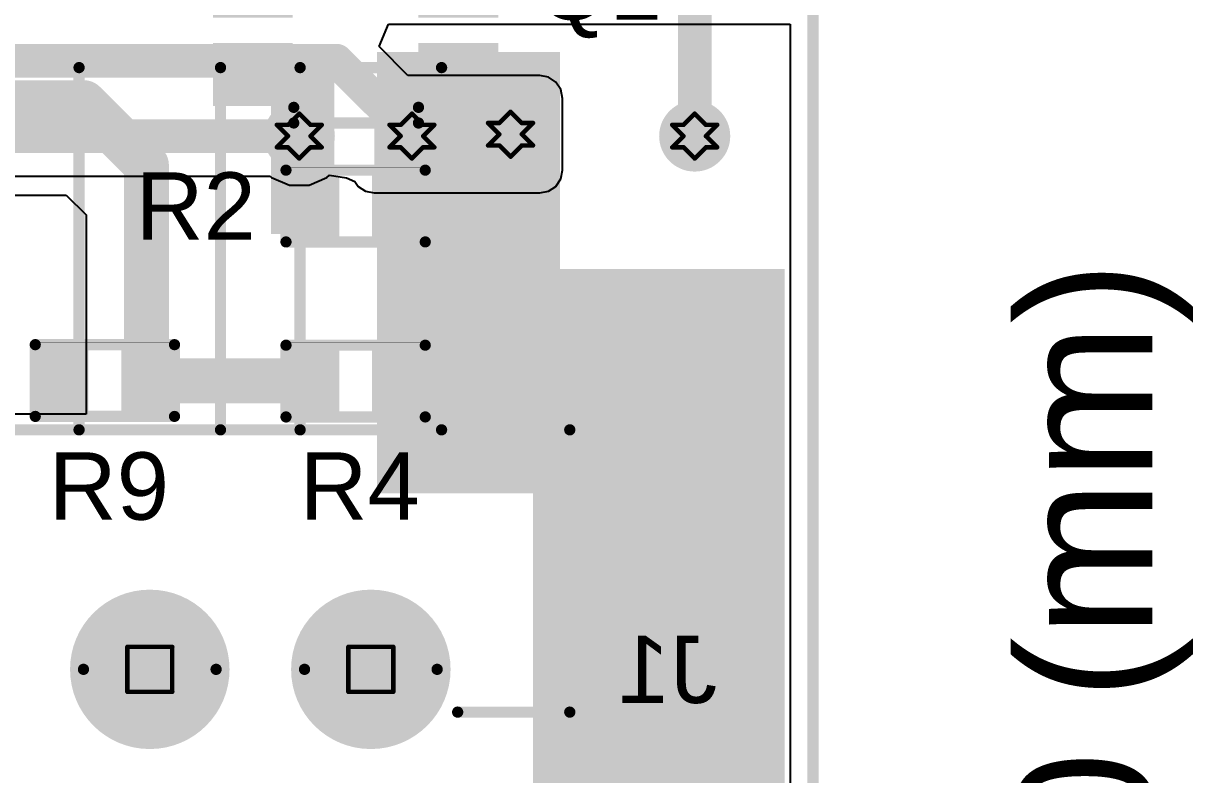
# Model space of a CAD drawing. Header units: inches. Extents: x -3 to 177, y -3 to 56.
# Drawn here: x 13.57 to 26.78, y 7.81 to 16.31 of the extents above; entities that cross this region are included whole.
import ezdxf

# ---------------------------------------------------------------- set-up
doc = ezdxf.new("R2010")
doc.units = ezdxf.units.IN
for name, color, linetype in [('Board Outline', 216, 'Continuous'), ('Bottom Layer', 5, 'Continuous'), ('Bottom Overlay', 54, 'Continuous'), ('Bottom Solder', 6, 'Continuous'), ('Dimension', 6, 'Continuous'), ('Drill Drawing', 1, 'Continuous'), ('Multi-Layer', 9, 'Continuous'), ('Pad Holes', 156, 'Continuous'), ('Top Layer', 1, 'Continuous'), ('Top Overlay', 2, 'Continuous'), ('Top Paste', 8, 'Continuous'), ('Top Solder', 216, 'Continuous'), ('Via Holes', 16, 'Continuous')]:
    doc.layers.add(name, color=color, linetype=linetype)
doc.styles.add('Arial', font='', dxfattribs={"height": 0.2})
doc.styles.get('Arial').set_extended_font_data('Arial')

# ---------------------------------------------------------------- blocks, each defined once
blk = doc.blocks.new('6_TSOP__3')
at = {"layer": 'Top Layer'}
for points in [[(-0.813, 1.255), (-0.813, 0.747), (-1.512, 0.747), (-1.512, 1.255)], [(1.512, 1.255), (1.512, 0.747), (0.813, 0.747), (0.813, 1.255)], [(-0.813, 0.254), (-0.813, -0.254), (-1.512, -0.254), (-1.512, 0.254)], [(1.512, 0.254), (1.512, -0.254), (0.813, -0.254), (0.813, 0.254)], [(-0.813, -0.747), (-0.813, -1.255), (-1.512, -1.255), (-1.512, -0.747)], [(1.512, -0.747), (1.512, -1.255), (0.813, -1.255), (0.813, -0.747)]]:
    blk.add_hatch(color=1, dxfattribs=at).paths.add_polyline_path(points)
at = {"layer": 'Top Paste'}
for points in [[(-0.813, 1.255), (-0.813, 0.747), (-1.512, 0.747), (-1.512, 1.255)], [(1.512, 1.255), (1.512, 0.747), (0.813, 0.747), (0.813, 1.255)], [(-0.813, 0.254), (-0.813, -0.254), (-1.512, -0.254), (-1.512, 0.254)], [(1.512, 0.254), (1.512, -0.254), (0.813, -0.254), (0.813, 0.254)], [(-0.813, -0.747), (-0.813, -1.255), (-1.512, -1.255), (-1.512, -0.747)], [(1.512, -0.747), (1.512, -1.255), (0.813, -1.255), (0.813, -0.747)]]:
    blk.add_hatch(color=8, dxfattribs=at).paths.add_polyline_path(points)
at = {"layer": 'Top Solder'}
for points in [[(-0.711, 1.357), (-0.711, 0.645), (-1.614, 0.645), (-1.614, 1.357)], [(1.614, 1.357), (1.614, 0.645), (0.711, 0.645), (0.711, 1.357)], [(-0.711, 0.356), (-0.711, -0.356), (-1.614, -0.356), (-1.614, 0.356)], [(1.614, 0.356), (1.614, -0.356), (0.711, -0.356), (0.711, 0.356)], [(-0.711, -0.645), (-0.711, -1.357), (-1.614, -1.357), (-1.614, -0.645)], [(1.614, -0.645), (1.614, -1.357), (0.711, -1.357), (0.711, -0.645)]]:
    blk.add_hatch(color=216, dxfattribs=at).paths.add_polyline_path(points)
at = {"layer": 'Top Overlay'}
for points in [[(-0.7, 1.549, 0.127, 0.127, 0), (0.711, 1.549, 0.127, 0.127, 0)], [(-0.7, 1.372, 0.127, 0.127, 0), (-0.7, 1.549, 0.127, 0.127, 0)], [(0.711, 1.372, 0.127, 0.127, 0), (0.711, 1.549, 0.127, 0.127, 0)], [(-1.803, 0.889, 0.127, 0.127, 0), (-1.803, 1.143, 0.127, 0.127, 0)], [(-1.803, 1.143, 0.127, 0.127, 0), (-1.676, 1.016, 0.127, 0.127, 0)], [(-1.803, 0.889, 0.127, 0.127, 0), (-1.676, 1.016, 0.127, 0.127, 0)], [(-0.7, -1.549, 0.127, 0.127, 0), (-0.7, -1.372, 0.127, 0.127, 0)], [(0.711, -1.549, 0.127, 0.127, 0), (0.711, -1.372, 0.127, 0.127, 0)], [(-0.7, -1.549, 0.127, 0.127, 0), (0.711, -1.549, 0.127, 0.127, 0)]]:
    blk.add_lwpolyline(points, format="xyseb", dxfattribs=at)
for points in [[(-0.731, 1.549, 0.0635, 0.0635, 1), (-0.668, 1.549, 0.0635, 0.0635, 1)], [(-0.731, 1.549, 0.0635, 0.0635, 1), (-0.668, 1.549, 0.0635, 0.0635, 1)], [(0.679, 1.549, 0.0635, 0.0635, 1), (0.743, 1.549, 0.0635, 0.0635, 1)], [(0.679, 1.549, 0.0635, 0.0635, 1), (0.743, 1.549, 0.0635, 0.0635, 1)], [(-0.731, 1.372, 0.0635, 0.0635, 1), (-0.668, 1.372, 0.0635, 0.0635, 1)], [(0.679, 1.372, 0.0635, 0.0635, 1), (0.743, 1.372, 0.0635, 0.0635, 1)], [(-1.835, 1.143, 0.0635, 0.0635, 1), (-1.772, 1.143, 0.0635, 0.0635, 1)], [(-1.835, 1.143, 0.0635, 0.0635, 1), (-1.772, 1.143, 0.0635, 0.0635, 1)], [(-1.708, 1.016, 0.0635, 0.0635, 1), (-1.645, 1.016, 0.0635, 0.0635, 1)], [(-1.708, 1.016, 0.0635, 0.0635, 1), (-1.645, 1.016, 0.0635, 0.0635, 1)], [(-1.835, 0.889, 0.0635, 0.0635, 1), (-1.772, 0.889, 0.0635, 0.0635, 1)], [(-1.835, 0.889, 0.0635, 0.0635, 1), (-1.772, 0.889, 0.0635, 0.0635, 1)], [(-0.731, -1.372, 0.0635, 0.0635, 1), (-0.668, -1.372, 0.0635, 0.0635, 1)], [(0.679, -1.372, 0.0635, 0.0635, 1), (0.743, -1.372, 0.0635, 0.0635, 1)], [(-0.731, -1.549, 0.0635, 0.0635, 1), (-0.668, -1.549, 0.0635, 0.0635, 1)], [(-0.731, -1.549, 0.0635, 0.0635, 1), (-0.668, -1.549, 0.0635, 0.0635, 1)], [(0.679, -1.549, 0.0635, 0.0635, 1), (0.743, -1.549, 0.0635, 0.0635, 1)], [(0.679, -1.549, 0.0635, 0.0635, 1), (0.743, -1.549, 0.0635, 0.0635, 1)]]:
    blk.add_lwpolyline(points, format="xyseb", close=True, dxfattribs=at)
blk = doc.blocks.new('R___0402_11')
at = {"layer": 'Top Layer'}
for points in [[(-0.699, -0.318), (-0.699, 0.318), (-0.241, 0.318), (-0.241, -0.318)], [(0.241, -0.318), (0.241, 0.318), (0.699, 0.318), (0.699, -0.318)]]:
    blk.add_hatch(color=1, dxfattribs=at).paths.add_polyline_path(points)
at = {"layer": 'Top Paste'}
for points in [[(-0.699, -0.318), (-0.699, 0.318), (-0.241, 0.318), (-0.241, -0.318)], [(0.241, -0.318), (0.241, 0.318), (0.699, 0.318), (0.699, -0.318)]]:
    blk.add_hatch(color=8, dxfattribs=at).paths.add_polyline_path(points)
at = {"layer": 'Top Solder'}
for points in [[(-0.754, -0.373), (-0.754, 0.373), (-0.186, 0.373), (-0.186, -0.373)], [(0.186, -0.373), (0.186, 0.373), (0.754, 0.373), (0.754, -0.373)]]:
    blk.add_hatch(color=216, dxfattribs=at).paths.add_polyline_path(points)
at = {"layer": 'Top Overlay'}
for points in [[(0.787, 0.406, 0.127, 0.127, 0), (-0.787, 0.406, 0.127, 0.127, 0)], [(-0.787, 0.406, 0.127, 0.127, 0), (-0.787, -0.406, 0.127, 0.127, 0)], [(0.787, 0.406, 0.127, 0.127, 0), (0.787, -0.406, 0.127, 0.127, 0)], [(0.787, -0.406, 0.127, 0.127, 0), (-0.787, -0.406, 0.127, 0.127, 0)], [(0.813, -0.432, 0.00323, 0.00323, 0), (-0.813, -0.432, 0.00323, 0.00323, 0)]]:
    blk.add_lwpolyline(points, format="xyseb", dxfattribs=at)
for points in [[(-0.819, 0.406, 0.0635, 0.0635, 1), (-0.756, 0.406, 0.0635, 0.0635, 1)], [(-0.819, 0.406, 0.0635, 0.0635, 1), (-0.756, 0.406, 0.0635, 0.0635, 1)], [(0.756, 0.406, 0.0635, 0.0635, 1), (0.819, 0.406, 0.0635, 0.0635, 1)], [(0.756, 0.406, 0.0635, 0.0635, 1), (0.819, 0.406, 0.0635, 0.0635, 1)], [(-0.819, -0.406, 0.0635, 0.0635, 1), (-0.756, -0.406, 0.0635, 0.0635, 1)], [(-0.819, -0.406, 0.0635, 0.0635, 1), (-0.756, -0.406, 0.0635, 0.0635, 1)], [(0.756, -0.406, 0.0635, 0.0635, 1), (0.819, -0.406, 0.0635, 0.0635, 1)], [(0.756, -0.406, 0.0635, 0.0635, 1), (0.819, -0.406, 0.0635, 0.0635, 1)], [(-0.814, -0.432, 0.00161, 0.00161, 1), (-0.812, -0.432, 0.00161, 0.00161, 1)], [(0.812, -0.432, 0.00161, 0.00161, 1), (0.814, -0.432, 0.00161, 0.00161, 1)]]:
    blk.add_lwpolyline(points, format="xyseb", close=True, dxfattribs=at)
blk = doc.blocks.new('R___0402_16')
at = {"layer": 'Top Layer'}
for points in [[(-0.699, -0.318), (-0.699, 0.318), (-0.241, 0.318), (-0.241, -0.318)], [(0.241, -0.318), (0.241, 0.318), (0.699, 0.318), (0.699, -0.318)]]:
    blk.add_hatch(color=1, dxfattribs=at).paths.add_polyline_path(points)
at = {"layer": 'Top Paste'}
for points in [[(-0.699, -0.318), (-0.699, 0.318), (-0.241, 0.318), (-0.241, -0.318)], [(0.241, -0.318), (0.241, 0.318), (0.699, 0.318), (0.699, -0.318)]]:
    blk.add_hatch(color=8, dxfattribs=at).paths.add_polyline_path(points)
at = {"layer": 'Top Solder'}
for points in [[(-0.754, -0.373), (-0.754, 0.373), (-0.186, 0.373), (-0.186, -0.373)], [(0.186, -0.373), (0.186, 0.373), (0.754, 0.373), (0.754, -0.373)]]:
    blk.add_hatch(color=216, dxfattribs=at).paths.add_polyline_path(points)
at = {"layer": 'Top Overlay'}
for points in [[(0.787, 0.406, 0.127, 0.127, 0), (-0.787, 0.406, 0.127, 0.127, 0)], [(-0.787, 0.406, 0.127, 0.127, 0), (-0.787, -0.406, 0.127, 0.127, 0)], [(0.787, 0.406, 0.127, 0.127, 0), (0.787, -0.406, 0.127, 0.127, 0)], [(0.787, -0.406, 0.127, 0.127, 0), (-0.787, -0.406, 0.127, 0.127, 0)], [(0.813, -0.432, 0.00323, 0.00323, 0), (-0.813, -0.432, 0.00323, 0.00323, 0)]]:
    blk.add_lwpolyline(points, format="xyseb", dxfattribs=at)
for points in [[(-0.819, 0.406, 0.0635, 0.0635, 1), (-0.756, 0.406, 0.0635, 0.0635, 1)], [(-0.819, 0.406, 0.0635, 0.0635, 1), (-0.756, 0.406, 0.0635, 0.0635, 1)], [(0.756, 0.406, 0.0635, 0.0635, 1), (0.819, 0.406, 0.0635, 0.0635, 1)], [(0.756, 0.406, 0.0635, 0.0635, 1), (0.819, 0.406, 0.0635, 0.0635, 1)], [(-0.819, -0.406, 0.0635, 0.0635, 1), (-0.756, -0.406, 0.0635, 0.0635, 1)], [(-0.819, -0.406, 0.0635, 0.0635, 1), (-0.756, -0.406, 0.0635, 0.0635, 1)], [(0.756, -0.406, 0.0635, 0.0635, 1), (0.819, -0.406, 0.0635, 0.0635, 1)], [(0.756, -0.406, 0.0635, 0.0635, 1), (0.819, -0.406, 0.0635, 0.0635, 1)], [(-0.814, -0.432, 0.00161, 0.00161, 1), (-0.812, -0.432, 0.00161, 0.00161, 1)], [(0.812, -0.432, 0.00161, 0.00161, 1), (0.814, -0.432, 0.00161, 0.00161, 1)]]:
    blk.add_lwpolyline(points, format="xyseb", close=True, dxfattribs=at)
blk = doc.blocks.new('R___0402_18')
at = {"layer": 'Top Layer'}
for points in [[(-0.699, -0.318), (-0.699, 0.318), (-0.241, 0.318), (-0.241, -0.318)], [(0.241, -0.318), (0.241, 0.318), (0.699, 0.318), (0.699, -0.318)]]:
    blk.add_hatch(color=1, dxfattribs=at).paths.add_polyline_path(points)
at = {"layer": 'Top Paste'}
for points in [[(-0.699, -0.318), (-0.699, 0.318), (-0.241, 0.318), (-0.241, -0.318)], [(0.241, -0.318), (0.241, 0.318), (0.699, 0.318), (0.699, -0.318)]]:
    blk.add_hatch(color=8, dxfattribs=at).paths.add_polyline_path(points)
at = {"layer": 'Top Solder'}
for points in [[(-0.754, -0.373), (-0.754, 0.373), (-0.186, 0.373), (-0.186, -0.373)], [(0.186, -0.373), (0.186, 0.373), (0.754, 0.373), (0.754, -0.373)]]:
    blk.add_hatch(color=216, dxfattribs=at).paths.add_polyline_path(points)
at = {"layer": 'Top Overlay'}
for points in [[(0.787, 0.406, 0.127, 0.127, 0), (-0.787, 0.406, 0.127, 0.127, 0)], [(-0.787, 0.406, 0.127, 0.127, 0), (-0.787, -0.406, 0.127, 0.127, 0)], [(0.787, 0.406, 0.127, 0.127, 0), (0.787, -0.406, 0.127, 0.127, 0)], [(0.787, -0.406, 0.127, 0.127, 0), (-0.787, -0.406, 0.127, 0.127, 0)], [(0.813, -0.432, 0.00323, 0.00323, 0), (-0.813, -0.432, 0.00323, 0.00323, 0)]]:
    blk.add_lwpolyline(points, format="xyseb", dxfattribs=at)
for points in [[(-0.819, 0.406, 0.0635, 0.0635, 1), (-0.756, 0.406, 0.0635, 0.0635, 1)], [(-0.819, 0.406, 0.0635, 0.0635, 1), (-0.756, 0.406, 0.0635, 0.0635, 1)], [(0.756, 0.406, 0.0635, 0.0635, 1), (0.819, 0.406, 0.0635, 0.0635, 1)], [(0.756, 0.406, 0.0635, 0.0635, 1), (0.819, 0.406, 0.0635, 0.0635, 1)], [(-0.819, -0.406, 0.0635, 0.0635, 1), (-0.756, -0.406, 0.0635, 0.0635, 1)], [(-0.819, -0.406, 0.0635, 0.0635, 1), (-0.756, -0.406, 0.0635, 0.0635, 1)], [(0.756, -0.406, 0.0635, 0.0635, 1), (0.819, -0.406, 0.0635, 0.0635, 1)], [(0.756, -0.406, 0.0635, 0.0635, 1), (0.819, -0.406, 0.0635, 0.0635, 1)], [(-0.814, -0.432, 0.00161, 0.00161, 1), (-0.812, -0.432, 0.00161, 0.00161, 1)], [(0.812, -0.432, 0.00161, 0.00161, 1), (0.814, -0.432, 0.00161, 0.00161, 1)]]:
    blk.add_lwpolyline(points, format="xyseb", close=True, dxfattribs=at)
blk = doc.blocks.new('B01_A_7P_R4_MALE_B_20')
at = {"layer": 'Bottom Layer'}
h = blk.add_hatch(color=5, dxfattribs=at)
edge = h.paths.add_edge_path()
edge.add_arc((5, 0), 0.8, 0, 360)
h = blk.add_hatch(color=5, dxfattribs=at)
edge = h.paths.add_edge_path()
edge.add_arc((7.5, 0), 0.8, 0, 360)
at = {"layer": 'Bottom Solder'}
h = blk.add_hatch(color=6, dxfattribs=at)
edge = h.paths.add_edge_path()
edge.add_arc((5, 0), 0.902, 0, 360)
h = blk.add_hatch(color=6, dxfattribs=at)
edge = h.paths.add_edge_path()
edge.add_arc((7.5, 0), 0.902, 0, 360)
at = {"layer": 'Multi-Layer'}
h = blk.add_hatch(color=9, dxfattribs=at)
edge = h.paths.add_edge_path()
edge.add_arc((5, 0), 0.8, 0, 360)
h = blk.add_hatch(color=9, dxfattribs=at)
edge = h.paths.add_edge_path()
edge.add_arc((7.5, 0), 0.8, 0, 360)
at = {"layer": 'Pad Holes'}
h = blk.add_hatch(color=7, dxfattribs=at)
edge = h.paths.add_edge_path()
edge.add_arc((5, 0), 0.5, 0, 360)
h = blk.add_hatch(color=7, dxfattribs=at)
edge = h.paths.add_edge_path()
edge.add_arc((7.5, 0), 0.5, 0, 360)
at = {"layer": 'Top Layer'}
h = blk.add_hatch(color=1, dxfattribs=at)
edge = h.paths.add_edge_path()
edge.add_arc((5, 0), 0.8, 0, 360)
h = blk.add_hatch(color=1, dxfattribs=at)
edge = h.paths.add_edge_path()
edge.add_arc((7.5, 0), 0.8, 0, 360)
at = {"layer": 'Top Solder'}
h = blk.add_hatch(color=216, dxfattribs=at)
edge = h.paths.add_edge_path()
edge.add_arc((5, 0), 0.902, 0, 360)
h = blk.add_hatch(color=216, dxfattribs=at)
edge = h.paths.add_edge_path()
edge.add_arc((7.5, 0), 0.902, 0, 360)
at = {"layer": 'Bottom Overlay'}
for points in [[(4.2, 6.811, 0.127, 0.127, 0), (5.8, 6.811, 0.127, 0.127, 0)], [(4.2, 2.711, 0.127, 0.127, 0), (4.2, 6.811, 0.127, 0.127, 0)], [(5.8, 2.711, 0.127, 0.127, 0), (5.8, 6.811, 0.127, 0.127, 0)], [(6.7, 6.811, 0.127, 0.127, 0), (8.3, 6.811, 0.127, 0.127, 0)], [(6.7, 2.711, 0.127, 0.127, 0), (6.7, 6.811, 0.127, 0.127, 0)], [(8.3, 2.711, 0.127, 0.127, 0), (8.3, 6.811, 0.127, 0.127, 0)], [(0, 2.711, 0.127, 0.127, 0), (9.75, 2.711, 0.127, 0.127, 0)], [(9.75, -0.484, 0.127, 0.127, 0), (9.75, 2.711, 0.127, 0.127, 0)], [(8.482, -0.484, 0.127, 0.127, 0), (9.75, -0.484, 0.127, 0.127, 0)]]:
    blk.add_lwpolyline(points, format="xyseb", dxfattribs=at)
for points in [[(4.168, 6.811, 0.0635, 0.0635, 1), (4.232, 6.811, 0.0635, 0.0635, 1)], [(4.168, 6.811, 0.0635, 0.0635, 1), (4.232, 6.811, 0.0635, 0.0635, 1)], [(5.768, 6.811, 0.0635, 0.0635, 1), (5.832, 6.811, 0.0635, 0.0635, 1)], [(5.768, 6.811, 0.0635, 0.0635, 1), (5.832, 6.811, 0.0635, 0.0635, 1)], [(6.668, 6.811, 0.0635, 0.0635, 1), (6.732, 6.811, 0.0635, 0.0635, 1)], [(6.668, 6.811, 0.0635, 0.0635, 1), (6.732, 6.811, 0.0635, 0.0635, 1)], [(8.268, 6.811, 0.0635, 0.0635, 1), (8.332, 6.811, 0.0635, 0.0635, 1)], [(8.268, 6.811, 0.0635, 0.0635, 1), (8.332, 6.811, 0.0635, 0.0635, 1)], [(4.168, 2.711, 0.0635, 0.0635, 1), (4.232, 2.711, 0.0635, 0.0635, 1)], [(5.768, 2.711, 0.0635, 0.0635, 1), (5.832, 2.711, 0.0635, 0.0635, 1)], [(6.668, 2.711, 0.0635, 0.0635, 1), (6.732, 2.711, 0.0635, 0.0635, 1)], [(8.268, 2.711, 0.0635, 0.0635, 1), (8.332, 2.711, 0.0635, 0.0635, 1)], [(9.718, 2.711, 0.0635, 0.0635, 1), (9.782, 2.711, 0.0635, 0.0635, 1)], [(9.718, 2.711, 0.0635, 0.0635, 1), (9.782, 2.711, 0.0635, 0.0635, 1)], [(8.45, -0.484, 0.0635, 0.0635, 1), (8.514, -0.484, 0.0635, 0.0635, 1)], [(9.718, -0.484, 0.0635, 0.0635, 1), (9.782, -0.484, 0.0635, 0.0635, 1)], [(9.718, -0.484, 0.0635, 0.0635, 1), (9.782, -0.484, 0.0635, 0.0635, 1)]]:
    blk.add_lwpolyline(points, format="xyseb", close=True, dxfattribs=at)

msp = doc.modelspace()

# ---------------------------------------------------------------- hatches: boundary and pattern name
at = {"layer": 'Bottom Layer'}
msp.add_hatch(color=5, dxfattribs=at).paths.add_polyline_path([(17.538, 14.651), (19.41, 14.651), (19.41, 15.462), (17.538, 15.462)])
h = msp.add_hatch(color=5, dxfattribs=at)
edge = h.paths.add_edge_path()
edge.add_arc((16.691, 15.036), 0.3, 0, 360)
h = msp.add_hatch(color=5, dxfattribs=at)
edge = h.paths.add_edge_path()
edge.add_arc((17.965, 15.036), 0.3, 0, 360)
h = msp.add_hatch(color=5, dxfattribs=at)
edge = h.paths.add_edge_path()
edge.add_arc((19.08, 15.057), 0.3, 0, 360)
h = msp.add_hatch(color=5, dxfattribs=at)
edge = h.paths.add_edge_path()
edge.add_arc((21.163, 15.036), 0.3, 0, 360)
at = {"layer": 'Bottom Solder'}
h = msp.add_hatch(color=6, dxfattribs=at)
edge = h.paths.add_edge_path()
edge.add_arc((16.691, 15.036), 0.402, 0, 360)
h = msp.add_hatch(color=6, dxfattribs=at)
edge = h.paths.add_edge_path()
edge.add_arc((17.965, 15.036), 0.402, 0, 360)
h = msp.add_hatch(color=6, dxfattribs=at)
edge = h.paths.add_edge_path()
edge.add_arc((19.08, 15.057), 0.402, 0, 360)
h = msp.add_hatch(color=6, dxfattribs=at)
edge = h.paths.add_edge_path()
edge.add_arc((21.163, 15.036), 0.402, 0, 360)
at = {"layer": 'Top Layer'}
for points in [[(15.816, 15.478), (17.086, 15.478), (17.086, 15.986), (15.816, 15.986)], [(16.37, 13.927), (17.086, 13.927), (17.086, 15.986), (16.37, 15.986)], [(17.569, 10.993), (19.639, 10.993), (19.639, 15.986), (17.569, 15.986)], [(17.569, 10.993), (22.179, 10.993), (22.179, 13.533), (17.569, 13.533)], [(19.334, 3.221), (22.179, 3.221), (22.179, 13.533), (19.334, 13.533)]]:
    msp.add_hatch(color=1, dxfattribs=at).paths.add_polyline_path(points)
h = msp.add_hatch(color=1, dxfattribs=at)
edge = h.paths.add_edge_path()
edge.add_arc((16.691, 15.036), 0.3, 0, 360)
h = msp.add_hatch(color=1, dxfattribs=at)
edge = h.paths.add_edge_path()
edge.add_arc((17.965, 15.036), 0.3, 0, 360)
h = msp.add_hatch(color=1, dxfattribs=at)
edge = h.paths.add_edge_path()
edge.add_arc((19.08, 15.057), 0.3, 0, 360)
h = msp.add_hatch(color=1, dxfattribs=at)
edge = h.paths.add_edge_path()
edge.add_arc((21.163, 15.036), 0.3, 0, 360)
at = {"layer": 'Top Solder'}
h = msp.add_hatch(color=216, dxfattribs=at)
edge = h.paths.add_edge_path()
edge.add_arc((16.691, 15.036), 0.402, 0, 360)
h = msp.add_hatch(color=216, dxfattribs=at)
edge = h.paths.add_edge_path()
edge.add_arc((17.965, 15.036), 0.402, 0, 360)
h = msp.add_hatch(color=216, dxfattribs=at)
edge = h.paths.add_edge_path()
edge.add_arc((19.08, 15.057), 0.402, 0, 360)
h = msp.add_hatch(color=216, dxfattribs=at)
edge = h.paths.add_edge_path()
edge.add_arc((21.163, 15.036), 0.402, 0, 360)
at = {"layer": 'Via Holes'}
h = msp.add_hatch(color=7, dxfattribs=at)
edge = h.paths.add_edge_path()
edge.add_arc((19.08, 15.057), 0.15, 0, 360)
h = msp.add_hatch(color=7, dxfattribs=at)
edge = h.paths.add_edge_path()
edge.add_arc((16.691, 15.036), 0.15, 0, 360)
h = msp.add_hatch(color=7, dxfattribs=at)
edge = h.paths.add_edge_path()
edge.add_arc((17.965, 15.036), 0.15, 0, 360)
h = msp.add_hatch(color=7, dxfattribs=at)
edge = h.paths.add_edge_path()
edge.add_arc((21.163, 15.036), 0.15, 0, 360)

# ---------------------------------------------------------------- linework, layer by layer
at = {"layer": 'Board Outline'}
msp.add_lwpolyline([(22.5, 0.5, 0.127, 0.127, 0), (22.5, 19.5, 0.127, 0.127, 0)], format="xyseb", dxfattribs=at)
for points in [[(15.75, 9, 0.127, 0.127, 1), (14.25, 9, 0.127, 0.127, 1)], [(18.25, 9, 0.127, 0.127, 1), (16.75, 9, 0.127, 0.127, 1)], [(14.218, 9, 0.0635, 0.0635, 1), (14.282, 9, 0.0635, 0.0635, 1)], [(15.718, 9, 0.0635, 0.0635, 1), (15.782, 9, 0.0635, 0.0635, 1)], [(16.718, 9, 0.0635, 0.0635, 1), (16.782, 9, 0.0635, 0.0635, 1)], [(18.218, 9, 0.0635, 0.0635, 1), (18.282, 9, 0.0635, 0.0635, 1)]]:
    msp.add_lwpolyline(points, format="xyseb", close=True, dxfattribs=at)
at = {"layer": 'Bottom Layer'}
for p, q in [((17.594, 16.048), (17.699, 16.302)), ((17.699, 16.302), (22.241, 16.302)), ((22.241, 16.302), (22.241, 6.445)), ((17.92, 15.721), (17.594, 16.048)), ((19.41, 15.721), (17.92, 15.721)), ((19.51, 15.702), (19.41, 15.721)), ((19.594, 15.646), (19.51, 15.702)), ((19.65, 15.562), (19.594, 15.646)), ((19.669, 15.462), (19.65, 15.562)), ((19.669, 14.651), (19.669, 15.462)), ((7.661, 14.582), (16.36, 14.582)), ((16.36, 14.582), (16.377, 14.566)), ((16.377, 14.566), (16.58, 14.482)), ((16.801, 14.482), (17.004, 14.566)), ((17.004, 14.566), (17.031, 14.593)), ((17.031, 14.593), (17.223, 14.563)), ((17.223, 14.563), (17.319, 14.521)), ((19.594, 14.467), (19.65, 14.551)), ((19.65, 14.551), (19.669, 14.651)), ((16.58, 14.482), (16.801, 14.482)), ((17.319, 14.521), (17.355, 14.467)), ((17.355, 14.467), (17.439, 14.411)), ((17.439, 14.411), (17.538, 14.392)), ((19.41, 14.392), (19.51, 14.411)), ((19.51, 14.411), (19.594, 14.467)), ((17.538, 14.392), (19.41, 14.392))]:
    msp.add_line(p, q, dxfattribs=at)
for points in [[(8.504, 15.889, 0.381, 0.381, 0), (17.111, 15.889, 0.381, 0.381, 0)], [(17.111, 15.889, 0.381, 0.381, 0), (17.965, 15.036, 0.381, 0.381, 0)], [(7.331, 15.036, 0.381, 0.381, 0), (16.691, 15.036, 0.381, 0.381, 0)]]:
    msp.add_lwpolyline(points, format="xyseb", dxfattribs=at)
for points in [[(17.016, 15.889, 0.191, 0.191, 1), (17.206, 15.889, 0.191, 0.191, 1)], [(17.016, 15.889, 0.191, 0.191, 1), (17.206, 15.889, 0.191, 0.191, 1)], [(16.595, 15.036, 0.191, 0.191, 1), (16.786, 15.036, 0.191, 0.191, 1)], [(17.869, 15.036, 0.191, 0.191, 1), (18.06, 15.036, 0.191, 0.191, 1)]]:
    msp.add_lwpolyline(points, format="xyseb", close=True, dxfattribs=at)
at = {"layer": 'Drill Drawing'}
for points in [[(18.953, 15.184, 0.0508, 0.0508, 0), (19.08, 15.311, 0.0508, 0.0508, 0)], [(19.08, 15.311, 0.0508, 0.0508, 0), (19.207, 15.184, 0.0508, 0.0508, 0)], [(16.564, 15.163, 0.0508, 0.0508, 0), (16.691, 15.29, 0.0508, 0.0508, 0)], [(16.691, 15.29, 0.0508, 0.0508, 0), (16.818, 15.163, 0.0508, 0.0508, 0)], [(17.838, 15.163, 0.0508, 0.0508, 0), (17.965, 15.29, 0.0508, 0.0508, 0)], [(17.965, 15.29, 0.0508, 0.0508, 0), (18.092, 15.163, 0.0508, 0.0508, 0)], [(18.826, 15.184, 0.0508, 0.0508, 0), (18.953, 15.057, 0.0508, 0.0508, 0)], [(18.826, 15.184, 0.0508, 0.0508, 0), (18.953, 15.184, 0.0508, 0.0508, 0)], [(19.207, 15.184, 0.0508, 0.0508, 0), (19.334, 15.184, 0.0508, 0.0508, 0)], [(19.207, 15.057, 0.0508, 0.0508, 0), (19.334, 15.184, 0.0508, 0.0508, 0)], [(21.036, 15.163, 0.0508, 0.0508, 0), (21.163, 15.29, 0.0508, 0.0508, 0)], [(21.163, 15.29, 0.0508, 0.0508, 0), (21.29, 15.163, 0.0508, 0.0508, 0)], [(16.437, 15.163, 0.0508, 0.0508, 0), (16.564, 15.036, 0.0508, 0.0508, 0)], [(16.437, 15.163, 0.0508, 0.0508, 0), (16.564, 15.163, 0.0508, 0.0508, 0)], [(16.818, 15.163, 0.0508, 0.0508, 0), (16.945, 15.163, 0.0508, 0.0508, 0)], [(16.818, 15.036, 0.0508, 0.0508, 0), (16.945, 15.163, 0.0508, 0.0508, 0)], [(17.711, 15.163, 0.0508, 0.0508, 0), (17.838, 15.036, 0.0508, 0.0508, 0)], [(17.711, 15.163, 0.0508, 0.0508, 0), (17.838, 15.163, 0.0508, 0.0508, 0)], [(18.092, 15.163, 0.0508, 0.0508, 0), (18.219, 15.163, 0.0508, 0.0508, 0)], [(18.092, 15.036, 0.0508, 0.0508, 0), (18.219, 15.163, 0.0508, 0.0508, 0)], [(18.826, 14.93, 0.0508, 0.0508, 0), (18.953, 15.057, 0.0508, 0.0508, 0)], [(19.207, 15.057, 0.0508, 0.0508, 0), (19.334, 14.93, 0.0508, 0.0508, 0)], [(20.909, 15.163, 0.0508, 0.0508, 0), (21.036, 15.036, 0.0508, 0.0508, 0)], [(20.909, 15.163, 0.0508, 0.0508, 0), (21.036, 15.163, 0.0508, 0.0508, 0)], [(21.29, 15.163, 0.0508, 0.0508, 0), (21.417, 15.163, 0.0508, 0.0508, 0)], [(21.29, 15.036, 0.0508, 0.0508, 0), (21.417, 15.163, 0.0508, 0.0508, 0)], [(16.437, 14.909, 0.0508, 0.0508, 0), (16.564, 15.036, 0.0508, 0.0508, 0)], [(16.437, 14.909, 0.0508, 0.0508, 0), (16.564, 14.909, 0.0508, 0.0508, 0)], [(16.564, 14.909, 0.0508, 0.0508, 0), (16.691, 14.782, 0.0508, 0.0508, 0)], [(16.691, 14.782, 0.0508, 0.0508, 0), (16.818, 14.909, 0.0508, 0.0508, 0)], [(16.818, 15.036, 0.0508, 0.0508, 0), (16.945, 14.909, 0.0508, 0.0508, 0)], [(16.818, 14.909, 0.0508, 0.0508, 0), (16.945, 14.909, 0.0508, 0.0508, 0)], [(17.711, 14.909, 0.0508, 0.0508, 0), (17.838, 15.036, 0.0508, 0.0508, 0)], [(17.711, 14.909, 0.0508, 0.0508, 0), (17.838, 14.909, 0.0508, 0.0508, 0)], [(17.838, 14.909, 0.0508, 0.0508, 0), (17.965, 14.782, 0.0508, 0.0508, 0)], [(17.965, 14.782, 0.0508, 0.0508, 0), (18.092, 14.909, 0.0508, 0.0508, 0)], [(18.092, 15.036, 0.0508, 0.0508, 0), (18.219, 14.909, 0.0508, 0.0508, 0)], [(18.092, 14.909, 0.0508, 0.0508, 0), (18.219, 14.909, 0.0508, 0.0508, 0)], [(18.826, 14.93, 0.0508, 0.0508, 0), (18.953, 14.93, 0.0508, 0.0508, 0)], [(18.953, 14.93, 0.0508, 0.0508, 0), (19.08, 14.803, 0.0508, 0.0508, 0)], [(19.08, 14.803, 0.0508, 0.0508, 0), (19.207, 14.93, 0.0508, 0.0508, 0)], [(19.207, 14.93, 0.0508, 0.0508, 0), (19.334, 14.93, 0.0508, 0.0508, 0)], [(20.909, 14.909, 0.0508, 0.0508, 0), (21.036, 15.036, 0.0508, 0.0508, 0)], [(20.909, 14.909, 0.0508, 0.0508, 0), (21.036, 14.909, 0.0508, 0.0508, 0)], [(21.036, 14.909, 0.0508, 0.0508, 0), (21.163, 14.782, 0.0508, 0.0508, 0)], [(21.163, 14.782, 0.0508, 0.0508, 0), (21.29, 14.909, 0.0508, 0.0508, 0)], [(21.29, 15.036, 0.0508, 0.0508, 0), (21.417, 14.909, 0.0508, 0.0508, 0)], [(21.29, 14.909, 0.0508, 0.0508, 0), (21.417, 14.909, 0.0508, 0.0508, 0)], [(14.746, 9.254, 0.0508, 0.0508, 0), (15.254, 9.254, 0.0508, 0.0508, 0)], [(14.746, 8.746, 0.0508, 0.0508, 0), (14.746, 9.254, 0.0508, 0.0508, 0)], [(15.254, 8.746, 0.0508, 0.0508, 0), (15.254, 9.254, 0.0508, 0.0508, 0)], [(17.246, 9.254, 0.0508, 0.0508, 0), (17.754, 9.254, 0.0508, 0.0508, 0)], [(17.246, 8.746, 0.0508, 0.0508, 0), (17.246, 9.254, 0.0508, 0.0508, 0)], [(17.754, 8.746, 0.0508, 0.0508, 0), (17.754, 9.254, 0.0508, 0.0508, 0)], [(14.746, 8.746, 0.0508, 0.0508, 0), (15.254, 8.746, 0.0508, 0.0508, 0)], [(17.246, 8.746, 0.0508, 0.0508, 0), (17.754, 8.746, 0.0508, 0.0508, 0)]]:
    msp.add_lwpolyline(points, format="xyseb", dxfattribs=at)
for points in [[(19.067, 15.311, 0.0254, 0.0254, 1), (19.093, 15.311, 0.0254, 0.0254, 1)], [(19.067, 15.311, 0.0254, 0.0254, 1), (19.093, 15.311, 0.0254, 0.0254, 1)], [(16.678, 15.29, 0.0254, 0.0254, 1), (16.703, 15.29, 0.0254, 0.0254, 1)], [(16.678, 15.29, 0.0254, 0.0254, 1), (16.703, 15.29, 0.0254, 0.0254, 1)], [(17.952, 15.29, 0.0254, 0.0254, 1), (17.977, 15.29, 0.0254, 0.0254, 1)], [(17.952, 15.29, 0.0254, 0.0254, 1), (17.977, 15.29, 0.0254, 0.0254, 1)], [(18.813, 15.184, 0.0254, 0.0254, 1), (18.839, 15.184, 0.0254, 0.0254, 1)], [(18.813, 15.184, 0.0254, 0.0254, 1), (18.839, 15.184, 0.0254, 0.0254, 1)], [(18.94, 15.184, 0.0254, 0.0254, 1), (18.966, 15.184, 0.0254, 0.0254, 1)], [(18.94, 15.184, 0.0254, 0.0254, 1), (18.966, 15.184, 0.0254, 0.0254, 1)], [(19.194, 15.184, 0.0254, 0.0254, 1), (19.22, 15.184, 0.0254, 0.0254, 1)], [(19.194, 15.184, 0.0254, 0.0254, 1), (19.22, 15.184, 0.0254, 0.0254, 1)], [(19.321, 15.184, 0.0254, 0.0254, 1), (19.347, 15.184, 0.0254, 0.0254, 1)], [(19.321, 15.184, 0.0254, 0.0254, 1), (19.347, 15.184, 0.0254, 0.0254, 1)], [(21.15, 15.29, 0.0254, 0.0254, 1), (21.176, 15.29, 0.0254, 0.0254, 1)], [(21.15, 15.29, 0.0254, 0.0254, 1), (21.176, 15.29, 0.0254, 0.0254, 1)], [(16.424, 15.163, 0.0254, 0.0254, 1), (16.449, 15.163, 0.0254, 0.0254, 1)], [(16.424, 15.163, 0.0254, 0.0254, 1), (16.449, 15.163, 0.0254, 0.0254, 1)], [(16.551, 15.163, 0.0254, 0.0254, 1), (16.576, 15.163, 0.0254, 0.0254, 1)], [(16.551, 15.163, 0.0254, 0.0254, 1), (16.576, 15.163, 0.0254, 0.0254, 1)], [(16.805, 15.163, 0.0254, 0.0254, 1), (16.83, 15.163, 0.0254, 0.0254, 1)], [(16.805, 15.163, 0.0254, 0.0254, 1), (16.83, 15.163, 0.0254, 0.0254, 1)], [(16.932, 15.163, 0.0254, 0.0254, 1), (16.957, 15.163, 0.0254, 0.0254, 1)], [(16.932, 15.163, 0.0254, 0.0254, 1), (16.957, 15.163, 0.0254, 0.0254, 1)], [(17.698, 15.163, 0.0254, 0.0254, 1), (17.723, 15.163, 0.0254, 0.0254, 1)], [(17.698, 15.163, 0.0254, 0.0254, 1), (17.723, 15.163, 0.0254, 0.0254, 1)], [(17.825, 15.163, 0.0254, 0.0254, 1), (17.85, 15.163, 0.0254, 0.0254, 1)], [(17.825, 15.163, 0.0254, 0.0254, 1), (17.85, 15.163, 0.0254, 0.0254, 1)], [(18.079, 15.163, 0.0254, 0.0254, 1), (18.104, 15.163, 0.0254, 0.0254, 1)], [(18.079, 15.163, 0.0254, 0.0254, 1), (18.104, 15.163, 0.0254, 0.0254, 1)], [(18.206, 15.163, 0.0254, 0.0254, 1), (18.231, 15.163, 0.0254, 0.0254, 1)], [(18.206, 15.163, 0.0254, 0.0254, 1), (18.231, 15.163, 0.0254, 0.0254, 1)], [(18.94, 15.057, 0.0254, 0.0254, 1), (18.966, 15.057, 0.0254, 0.0254, 1)], [(18.94, 15.057, 0.0254, 0.0254, 1), (18.966, 15.057, 0.0254, 0.0254, 1)], [(19.194, 15.057, 0.0254, 0.0254, 1), (19.22, 15.057, 0.0254, 0.0254, 1)], [(19.194, 15.057, 0.0254, 0.0254, 1), (19.22, 15.057, 0.0254, 0.0254, 1)], [(20.896, 15.163, 0.0254, 0.0254, 1), (20.922, 15.163, 0.0254, 0.0254, 1)], [(20.896, 15.163, 0.0254, 0.0254, 1), (20.922, 15.163, 0.0254, 0.0254, 1)], [(21.023, 15.163, 0.0254, 0.0254, 1), (21.049, 15.163, 0.0254, 0.0254, 1)], [(21.023, 15.163, 0.0254, 0.0254, 1), (21.049, 15.163, 0.0254, 0.0254, 1)], [(21.277, 15.163, 0.0254, 0.0254, 1), (21.303, 15.163, 0.0254, 0.0254, 1)], [(21.277, 15.163, 0.0254, 0.0254, 1), (21.303, 15.163, 0.0254, 0.0254, 1)], [(21.404, 15.163, 0.0254, 0.0254, 1), (21.43, 15.163, 0.0254, 0.0254, 1)], [(21.404, 15.163, 0.0254, 0.0254, 1), (21.43, 15.163, 0.0254, 0.0254, 1)], [(16.424, 14.909, 0.0254, 0.0254, 1), (16.449, 14.909, 0.0254, 0.0254, 1)], [(16.424, 14.909, 0.0254, 0.0254, 1), (16.449, 14.909, 0.0254, 0.0254, 1)], [(16.551, 15.036, 0.0254, 0.0254, 1), (16.576, 15.036, 0.0254, 0.0254, 1)], [(16.551, 15.036, 0.0254, 0.0254, 1), (16.576, 15.036, 0.0254, 0.0254, 1)], [(16.551, 14.909, 0.0254, 0.0254, 1), (16.576, 14.909, 0.0254, 0.0254, 1)], [(16.551, 14.909, 0.0254, 0.0254, 1), (16.576, 14.909, 0.0254, 0.0254, 1)], [(16.805, 15.036, 0.0254, 0.0254, 1), (16.83, 15.036, 0.0254, 0.0254, 1)], [(16.805, 15.036, 0.0254, 0.0254, 1), (16.83, 15.036, 0.0254, 0.0254, 1)], [(16.805, 14.909, 0.0254, 0.0254, 1), (16.83, 14.909, 0.0254, 0.0254, 1)], [(16.805, 14.909, 0.0254, 0.0254, 1), (16.83, 14.909, 0.0254, 0.0254, 1)], [(16.932, 14.909, 0.0254, 0.0254, 1), (16.957, 14.909, 0.0254, 0.0254, 1)], [(16.932, 14.909, 0.0254, 0.0254, 1), (16.957, 14.909, 0.0254, 0.0254, 1)], [(17.698, 14.909, 0.0254, 0.0254, 1), (17.723, 14.909, 0.0254, 0.0254, 1)], [(17.698, 14.909, 0.0254, 0.0254, 1), (17.723, 14.909, 0.0254, 0.0254, 1)], [(17.825, 15.036, 0.0254, 0.0254, 1), (17.85, 15.036, 0.0254, 0.0254, 1)], [(17.825, 15.036, 0.0254, 0.0254, 1), (17.85, 15.036, 0.0254, 0.0254, 1)], [(17.825, 14.909, 0.0254, 0.0254, 1), (17.85, 14.909, 0.0254, 0.0254, 1)], [(17.825, 14.909, 0.0254, 0.0254, 1), (17.85, 14.909, 0.0254, 0.0254, 1)], [(18.079, 15.036, 0.0254, 0.0254, 1), (18.104, 15.036, 0.0254, 0.0254, 1)], [(18.079, 15.036, 0.0254, 0.0254, 1), (18.104, 15.036, 0.0254, 0.0254, 1)], [(18.079, 14.909, 0.0254, 0.0254, 1), (18.104, 14.909, 0.0254, 0.0254, 1)], [(18.079, 14.909, 0.0254, 0.0254, 1), (18.104, 14.909, 0.0254, 0.0254, 1)], [(18.206, 14.909, 0.0254, 0.0254, 1), (18.231, 14.909, 0.0254, 0.0254, 1)], [(18.206, 14.909, 0.0254, 0.0254, 1), (18.231, 14.909, 0.0254, 0.0254, 1)], [(18.813, 14.93, 0.0254, 0.0254, 1), (18.839, 14.93, 0.0254, 0.0254, 1)], [(18.813, 14.93, 0.0254, 0.0254, 1), (18.839, 14.93, 0.0254, 0.0254, 1)], [(18.94, 14.93, 0.0254, 0.0254, 1), (18.966, 14.93, 0.0254, 0.0254, 1)], [(18.94, 14.93, 0.0254, 0.0254, 1), (18.966, 14.93, 0.0254, 0.0254, 1)], [(19.194, 14.93, 0.0254, 0.0254, 1), (19.22, 14.93, 0.0254, 0.0254, 1)], [(19.194, 14.93, 0.0254, 0.0254, 1), (19.22, 14.93, 0.0254, 0.0254, 1)], [(19.321, 14.93, 0.0254, 0.0254, 1), (19.347, 14.93, 0.0254, 0.0254, 1)], [(19.321, 14.93, 0.0254, 0.0254, 1), (19.347, 14.93, 0.0254, 0.0254, 1)], [(20.896, 14.909, 0.0254, 0.0254, 1), (20.922, 14.909, 0.0254, 0.0254, 1)], [(20.896, 14.909, 0.0254, 0.0254, 1), (20.922, 14.909, 0.0254, 0.0254, 1)], [(21.023, 15.036, 0.0254, 0.0254, 1), (21.049, 15.036, 0.0254, 0.0254, 1)], [(21.023, 15.036, 0.0254, 0.0254, 1), (21.049, 15.036, 0.0254, 0.0254, 1)], [(21.023, 14.909, 0.0254, 0.0254, 1), (21.049, 14.909, 0.0254, 0.0254, 1)], [(21.023, 14.909, 0.0254, 0.0254, 1), (21.049, 14.909, 0.0254, 0.0254, 1)], [(21.277, 15.036, 0.0254, 0.0254, 1), (21.303, 15.036, 0.0254, 0.0254, 1)], [(21.277, 15.036, 0.0254, 0.0254, 1), (21.303, 15.036, 0.0254, 0.0254, 1)], [(21.277, 14.909, 0.0254, 0.0254, 1), (21.303, 14.909, 0.0254, 0.0254, 1)], [(21.277, 14.909, 0.0254, 0.0254, 1), (21.303, 14.909, 0.0254, 0.0254, 1)], [(21.404, 14.909, 0.0254, 0.0254, 1), (21.43, 14.909, 0.0254, 0.0254, 1)], [(21.404, 14.909, 0.0254, 0.0254, 1), (21.43, 14.909, 0.0254, 0.0254, 1)], [(16.678, 14.782, 0.0254, 0.0254, 1), (16.703, 14.782, 0.0254, 0.0254, 1)], [(16.678, 14.782, 0.0254, 0.0254, 1), (16.703, 14.782, 0.0254, 0.0254, 1)], [(17.952, 14.782, 0.0254, 0.0254, 1), (17.977, 14.782, 0.0254, 0.0254, 1)], [(17.952, 14.782, 0.0254, 0.0254, 1), (17.977, 14.782, 0.0254, 0.0254, 1)], [(19.067, 14.803, 0.0254, 0.0254, 1), (19.093, 14.803, 0.0254, 0.0254, 1)], [(19.067, 14.803, 0.0254, 0.0254, 1), (19.093, 14.803, 0.0254, 0.0254, 1)], [(21.15, 14.782, 0.0254, 0.0254, 1), (21.176, 14.782, 0.0254, 0.0254, 1)], [(21.15, 14.782, 0.0254, 0.0254, 1), (21.176, 14.782, 0.0254, 0.0254, 1)], [(14.733, 9.254, 0.0254, 0.0254, 1), (14.759, 9.254, 0.0254, 0.0254, 1)], [(14.733, 9.254, 0.0254, 0.0254, 1), (14.759, 9.254, 0.0254, 0.0254, 1)], [(15.241, 9.254, 0.0254, 0.0254, 1), (15.267, 9.254, 0.0254, 0.0254, 1)], [(15.241, 9.254, 0.0254, 0.0254, 1), (15.267, 9.254, 0.0254, 0.0254, 1)], [(17.233, 9.254, 0.0254, 0.0254, 1), (17.259, 9.254, 0.0254, 0.0254, 1)], [(17.233, 9.254, 0.0254, 0.0254, 1), (17.259, 9.254, 0.0254, 0.0254, 1)], [(17.741, 9.254, 0.0254, 0.0254, 1), (17.767, 9.254, 0.0254, 0.0254, 1)], [(17.741, 9.254, 0.0254, 0.0254, 1), (17.767, 9.254, 0.0254, 0.0254, 1)], [(14.733, 8.746, 0.0254, 0.0254, 1), (14.759, 8.746, 0.0254, 0.0254, 1)], [(14.733, 8.746, 0.0254, 0.0254, 1), (14.759, 8.746, 0.0254, 0.0254, 1)], [(15.241, 8.746, 0.0254, 0.0254, 1), (15.267, 8.746, 0.0254, 0.0254, 1)], [(15.241, 8.746, 0.0254, 0.0254, 1), (15.267, 8.746, 0.0254, 0.0254, 1)], [(17.233, 8.746, 0.0254, 0.0254, 1), (17.259, 8.746, 0.0254, 0.0254, 1)], [(17.233, 8.746, 0.0254, 0.0254, 1), (17.259, 8.746, 0.0254, 0.0254, 1)], [(17.741, 8.746, 0.0254, 0.0254, 1), (17.767, 8.746, 0.0254, 0.0254, 1)], [(17.741, 8.746, 0.0254, 0.0254, 1), (17.767, 8.746, 0.0254, 0.0254, 1)]]:
    msp.add_lwpolyline(points, format="xyseb", close=True, dxfattribs=at)
at = {"layer": 'Top Layer'}
for p, q in [((11.013, 14.368), (14.056, 14.368)), ((14.056, 14.368), (14.28, 14.145)), ((14.28, 14.145), (14.28, 11.89)), ((14.274, 11.888), (11.7, 11.888)), ((14.28, 11.89), (14.274, 11.888))]:
    msp.add_line(p, q, dxfattribs=at)
for points in [[(21.163, 15.036, 0.381, 0.381, 0), (21.163, 20.14, 0.381, 0.381, 0)], [(11.571, 15.414, 0.508, 0.508, 0), (14.255, 15.414, 0.508, 0.508, 0)], [(14.255, 15.414, 0.508, 0.508, 0), (14.962, 14.707, 0.508, 0.508, 0)], [(14.962, 12.269, 0.508, 0.508, 0), (14.962, 14.707, 0.508, 0.508, 0)], [(14.962, 12.269, 0.508, 0.508, 0), (14.965, 12.266, 0.508, 0.508, 0)], [(14.965, 12.266, 0.508, 0.508, 0), (16.855, 12.266, 0.508, 0.508, 0)], [(16.855, 12.266, 0.508, 0.508, 0), (16.858, 12.263, 0.508, 0.508, 0)]]:
    msp.add_lwpolyline(points, format="xyseb", dxfattribs=at)
for points in [[(14.128, 15.414, 0.254, 0.254, 1), (14.382, 15.414, 0.254, 0.254, 1)], [(14.128, 15.414, 0.254, 0.254, 1), (14.382, 15.414, 0.254, 0.254, 1)], [(21.068, 15.036, 0.191, 0.191, 1), (21.258, 15.036, 0.191, 0.191, 1)], [(14.835, 14.707, 0.254, 0.254, 1), (15.089, 14.707, 0.254, 0.254, 1)], [(14.835, 14.707, 0.254, 0.254, 1), (15.089, 14.707, 0.254, 0.254, 1)], [(14.835, 12.269, 0.254, 0.254, 1), (15.089, 12.269, 0.254, 0.254, 1)], [(14.835, 12.269, 0.254, 0.254, 1), (15.089, 12.269, 0.254, 0.254, 1)], [(14.838, 12.266, 0.254, 0.254, 1), (15.092, 12.266, 0.254, 0.254, 1)], [(14.838, 12.266, 0.254, 0.254, 1), (15.092, 12.266, 0.254, 0.254, 1)], [(16.728, 12.266, 0.254, 0.254, 1), (16.982, 12.266, 0.254, 0.254, 1)], [(16.728, 12.266, 0.254, 0.254, 1), (16.982, 12.266, 0.254, 0.254, 1)], [(16.731, 12.263, 0.254, 0.254, 1), (16.985, 12.263, 0.254, 0.254, 1)]]:
    msp.add_lwpolyline(points, format="xyseb", close=True, dxfattribs=at)

# ---------------------------------------------------------------- block references
for name, p in [('6_TSOP__3', (17.328, 16.733)), ('B01_A_7P_R4_MALE_B_20', (10, 9))]:
    msp.add_blockref(name, p)
at = {"rotation": 180}
for name, p in [('R___0402_18', (17.328, 14.244)), ('R___0402_11', (14.492, 12.269)), ('R___0402_16', (17.328, 12.263))]:
    msp.add_blockref(name, p, dxfattribs=at)

# ---------------------------------------------------------------- texts
at = {"layer": 'Bottom Overlay', "style": 'Arial', "text_generation_flag": 2}
msp.add_text('J1', height=0.762, dxfattribs=at).set_placement((21.417, 8.619))
at = {"layer": 'Dimension', "style": 'Arial'}
msp.add_text('25.00 (mm)', height=1.524, rotation=90, dxfattribs=at).set_placement((26.34, 2.738))
at = {"layer": 'Top Overlay', "style": 'Arial'}
for s, p in [('Q1', (19.372, 16.353)), ('R2', (14.839, 13.863)), ('R9', (13.857, 10.694)), ('R4', (16.693, 10.694))]:
    msp.add_text(s, height=0.762, dxfattribs=at).set_placement(p)

doc.saveas('drawing.dxf')
